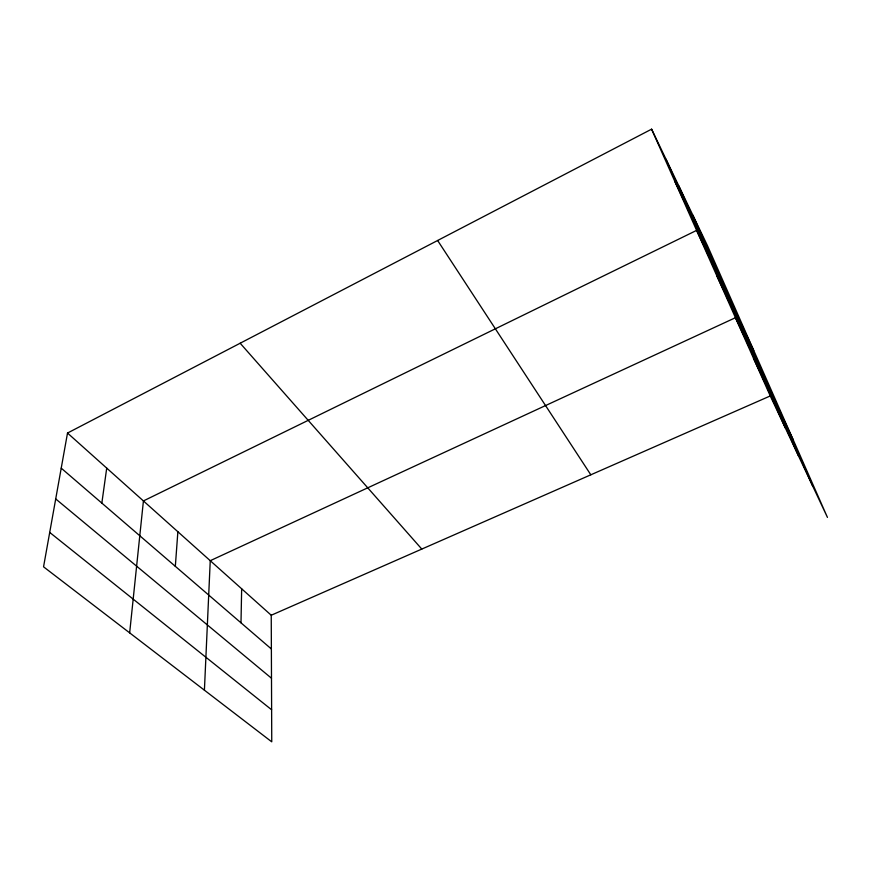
<?xml version="1.0" encoding="UTF-8"?>
<svg xmlns="http://www.w3.org/2000/svg" width="871" height="871" viewBox="0 0 871 871"><rect width="100%" height="100%" fill="white"/><g stroke="black" fill="none" stroke-linecap="round" stroke-linejoin="round"><path stroke-width="1.31" d="M240.995 622.83L241.659 588.785M204.413 690.191L210.249 560.695L735.451 317.708L792.937 439.224M175.332 566.335L177.869 531.735M129.659 632.858L143.421 500.934L696.615 230.39L753.742 350.48M101.842 503.1L106.719 468.108M67.513 433.05L43.55 566.825L271.752 741.831L271.24 615.242L67.513 433.05L651.595 129.169L707.415 245.546L827.45 517.396L770.258 395.946L651.595 129.169M271.24 615.242L770.258 395.946M49.712 532.431L271.621 709.778M55.711 498.931L271.491 678.237M61.231 468.163L271.371 648.971M240.167 343.228L421.793 549.078M437.623 240.483L590.821 474.804M674.971 181.712L689.658 212.48M716.724 275.595L731.727 307.223M753.448 358.166L768.549 390.143M678.792 185.871L798.522 455.958M666.01 159.23L785.337 427.977M692.837 215.159L812.817 486.323"/></g></svg>
